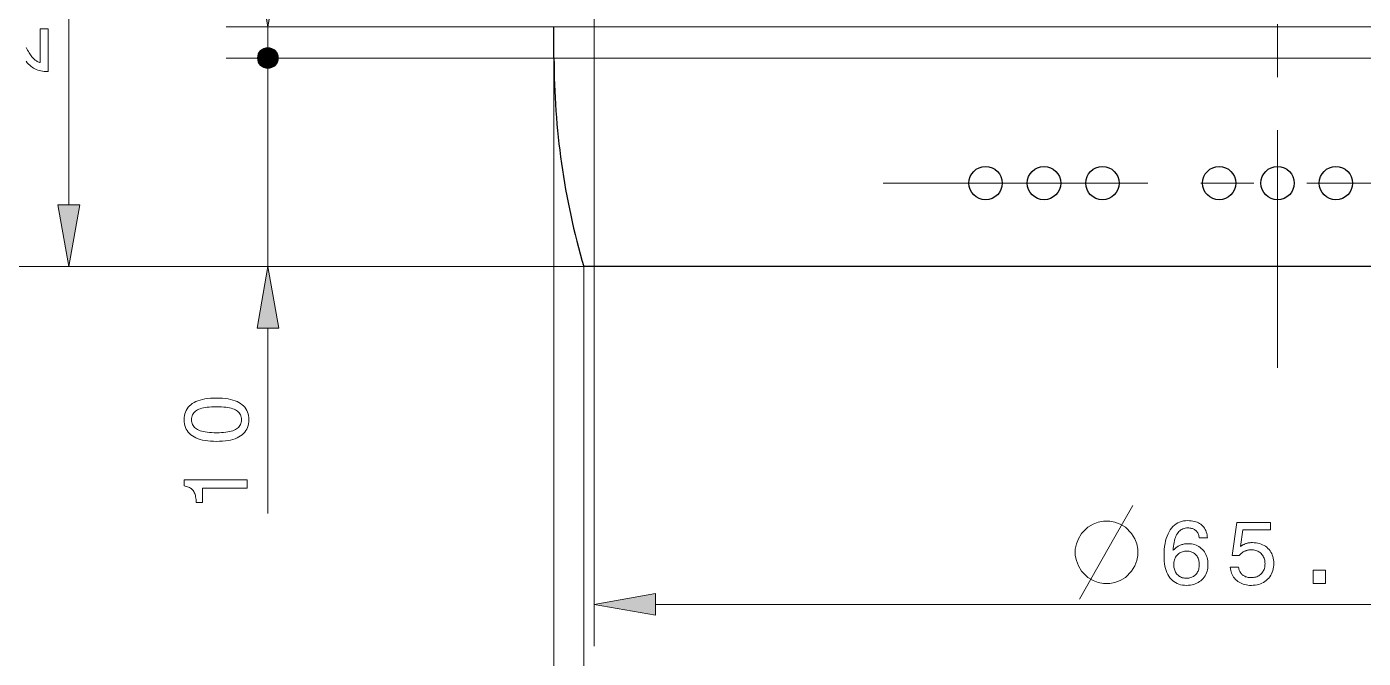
# Model space of a CAD drawing. Extents: x 5 to 409, y 5 to 583.
# Drawn here: x 72.7 to 136.8, y 173.8 to 204.1 of the extents above; entities that cross this region are included whole.
import ezdxf

# ---------------------------------------------------------------- set-up
doc = ezdxf.new("R2010")
doc.units = 0
doc.linetypes.add('CENTERX2', pattern=[20.32, 12.7, -2.54, 2.54, -2.54])
for name, color, linetype, lineweight in [('CENTERLINE', 4, 'CENTERX2', 25), ('DETAIL', 3, 'Continuous', 25), ('DIMENSIONS', 2, 'Continuous', 25), ('OUTLINE', 7, 'Continuous', 70)]:
    doc.layers.add(name, color=color, linetype=linetype, lineweight=lineweight)

msp = doc.modelspace()

# ---------------------------------------------------------------- linework, layer by layer
at = {"layer": 'CENTERLINE', "lineweight": 13}
for p, q in [((132.697, 442.944), (132.697, 187.704)), ((113.78, 196.557), (151.14, 196.557))]:
    msp.add_line(p, q, dxfattribs=at)
at = {"layer": 'DETAIL', "lineweight": 13}
for p, q in [((163.15, 204.057), (97.997, 204.057)), ((163.15, 202.557), (97.997, 202.557))]:
    msp.add_line(p, q, dxfattribs=at)
at = {"layer": 'DIMENSIONS', "lineweight": 13}
for p, q in [((99.92, 214.452), (99.92, 174.354)), ((97.997, 202.557), (97.997, 157.098)), ((99.422, 192.557), (52.984, 192.557)), ((99.422, 192.557), (62.055, 192.557)), ((99.422, 192.557), (72.733, 192.557)), ((99.422, 192.557), (99.422, 164.943)), ((102.874, 176.354), (162.52, 176.354))]:
    msp.add_line(p, q, dxfattribs=at)
at = {"layer": 'DIMENSIONS', "lineweight": 13, "ltscale": 0.452279}
msp.add_line((74.733, 195.512), (74.733, 213.603), dxfattribs=at)
at = {"layer": 'DIMENSIONS', "lineweight": 13, "ltscale": 0.392981}
for p, q in [((97.997, 204.057), (82.278, 204.057)), ((97.997, 202.557), (82.278, 202.557)), ((97.997, 202.557), (82.278, 202.557))]:
    msp.add_line(p, q, dxfattribs=at)
at = {"layer": 'DIMENSIONS', "lineweight": 13, "ltscale": 0.025}
msp.add_line((84.278, 203.057), (84.278, 204.057), dxfattribs=at)
at = {"layer": 'DIMENSIONS', "lineweight": 13, "ltscale": 0.2375}
msp.add_line((84.278, 192.557), (84.278, 202.057), dxfattribs=at)
at = {"layer": 'DIMENSIONS', "lineweight": 13, "ltscale": 0.428606}
msp.add_line((99.422, 192.557), (82.278, 192.557), dxfattribs=at)
at = {"layer": 'DIMENSIONS', "lineweight": 13, "ltscale": 0.222181}
msp.add_line((84.278, 180.716), (84.278, 189.603), dxfattribs=at)
at = {"layer": 'DIMENSIONS', "lineweight": 13}
for points in [[(83.757, 207.012), (84.278, 204.057), (84.799, 207.012)], [(74.212, 195.512), (74.733, 192.557), (75.254, 195.512)], [(84.799, 189.603), (84.278, 192.557), (83.757, 189.603)], [(81.815, 184.173), (81.666, 184.176), (81.525, 184.184), (81.391, 184.197), (81.264, 184.215), (81.145, 184.239), (81.033, 184.269), (80.928, 184.303), (80.83, 184.343), (80.74, 184.388), (80.657, 184.439), (80.581, 184.494), (80.514, 184.555), (80.454, 184.62), (80.402, 184.69), (80.359, 184.765), (80.323, 184.845), (80.295, 184.929), (80.275, 185.019), (80.263, 185.113), (80.259, 185.212), (80.263, 185.312), (80.275, 185.407), (80.295, 185.497), (80.322, 185.582), (80.358, 185.662), (80.401, 185.737), (80.452, 185.807), (80.511, 185.872), (80.579, 185.932), (80.653, 185.987), (80.736, 186.037), (80.826, 186.082), (80.924, 186.121), (81.029, 186.155), (81.141, 186.184), (81.261, 186.208), (81.388, 186.226), (81.523, 186.239), (81.665, 186.247), (81.815, 186.25), (81.964, 186.247), (82.106, 186.239), (82.241, 186.226), (82.368, 186.208), (82.487, 186.184), (82.599, 186.155), (82.704, 186.121), (82.801, 186.082), (82.89, 186.037), (82.972, 185.987), (83.047, 185.932), (83.114, 185.872), (83.172, 185.807), (83.223, 185.737), (83.267, 185.662), (83.302, 185.582), (83.329, 185.497), (83.349, 185.407), (83.361, 185.312), (83.365, 185.212), (83.361, 185.113), (83.349, 185.019), (83.329, 184.929), (83.302, 184.845), (83.266, 184.765), (83.223, 184.69), (83.171, 184.62), (83.112, 184.555), (83.045, 184.494), (82.97, 184.439), (82.888, 184.388), (82.798, 184.343), (82.701, 184.303), (82.596, 184.269), (82.484, 184.239), (82.365, 184.215), (82.239, 184.197), (82.105, 184.184), (81.964, 184.176)], [(81.815, 184.586), (81.936, 184.588), (82.05, 184.592), (82.157, 184.6), (82.258, 184.611), (82.352, 184.624), (82.439, 184.641), (82.52, 184.661), (82.594, 184.683), (82.662, 184.709), (82.723, 184.738), (82.777, 184.77), (82.826, 184.806), (82.869, 184.844), (82.907, 184.887), (82.938, 184.932), (82.964, 184.982), (82.985, 185.034), (82.999, 185.09), (83.008, 185.15), (83.01, 185.212), (83.008, 185.276), (82.999, 185.335), (82.985, 185.391), (82.965, 185.444), (82.939, 185.493), (82.908, 185.539), (82.871, 185.581), (82.828, 185.619), (82.78, 185.654), (82.726, 185.686), (82.665, 185.714), (82.598, 185.739), (82.524, 185.761), (82.443, 185.781), (82.356, 185.797), (82.261, 185.81), (82.16, 185.821), (82.052, 185.828), (81.937, 185.833), (81.815, 185.834), (81.693, 185.833), (81.577, 185.828), (81.469, 185.821), (81.367, 185.81), (81.273, 185.797), (81.185, 185.781), (81.104, 185.761), (81.03, 185.739), (80.963, 185.714), (80.902, 185.686), (80.848, 185.654), (80.8, 185.619), (80.757, 185.581), (80.72, 185.539), (80.689, 185.493), (80.663, 185.444), (80.643, 185.391), (80.629, 185.335), (80.62, 185.276), (80.618, 185.212), (80.62, 185.15), (80.629, 185.09), (80.643, 185.034), (80.664, 184.982), (80.69, 184.932), (80.721, 184.887), (80.759, 184.844), (80.802, 184.806), (80.851, 184.77), (80.905, 184.738), (80.966, 184.709), (81.034, 184.683), (81.108, 184.661), (81.189, 184.641), (81.277, 184.624), (81.371, 184.611), (81.472, 184.6), (81.58, 184.592), (81.694, 184.588)], [(83.278, 181.938), (81.145, 181.938), (81.145, 181.238), (80.839, 181.238), (80.836, 181.314), (80.831, 181.385), (80.823, 181.452), (80.813, 181.515), (80.8, 181.575), (80.785, 181.63), (80.767, 181.681), (80.746, 181.729), (80.723, 181.772), (80.697, 181.812), (80.668, 181.848), (80.636, 181.881), (80.6, 181.911), (80.561, 181.938), (80.519, 181.962), (80.474, 181.983), (80.425, 182.001), (80.373, 182.016), (80.318, 182.028), (80.259, 182.037), (80.259, 182.33), (83.278, 182.33)], [(124.649, 180.354), (124.349, 180.354), (124.099, 180.304), (123.849, 180.204), (123.599, 180.054), (123.299, 179.754), (123.149, 179.504), (123.049, 179.254), (122.999, 179.004), (122.999, 178.704), (123.049, 178.454), (123.149, 178.204), (123.299, 177.954), (123.599, 177.654), (123.849, 177.504), (124.099, 177.404), (124.349, 177.354), (124.649, 177.354), (124.899, 177.404), (125.149, 177.504), (125.399, 177.654), (125.699, 177.954), (125.849, 178.204), (125.949, 178.454), (125.999, 178.704), (125.999, 179.004), (125.949, 179.254), (125.849, 179.504), (125.699, 179.754), (125.399, 180.054), (125.149, 180.204), (124.899, 180.304)], [(129.335, 179.543), (128.938, 179.543), (128.933, 179.588), (128.924, 179.632), (128.914, 179.673), (128.901, 179.712), (128.886, 179.749), (128.869, 179.784), (128.849, 179.816), (128.827, 179.846), (128.803, 179.874), (128.776, 179.9), (128.747, 179.923), (128.716, 179.944), (128.683, 179.963), (128.648, 179.979), (128.611, 179.992), (128.572, 180.004), (128.531, 180.012), (128.487, 180.018), (128.442, 180.022), (128.394, 180.023), (128.33, 180.021), (128.269, 180.012), (128.211, 179.999), (128.156, 179.98), (128.104, 179.956), (128.055, 179.926), (128.009, 179.891), (127.967, 179.851), (127.927, 179.805), (127.891, 179.753), (127.857, 179.697), (127.826, 179.634), (127.799, 179.566), (127.774, 179.493), (127.752, 179.414), (127.733, 179.329), (127.717, 179.239), (127.704, 179.144), (127.693, 179.042), (127.686, 178.935), (127.712, 178.967), (127.739, 178.997), (127.767, 179.026), (127.796, 179.053), (127.827, 179.078), (127.858, 179.102), (127.891, 179.124), (127.924, 179.145), (127.959, 179.164), (127.995, 179.182), (128.032, 179.198), (128.07, 179.212), (128.108, 179.225), (128.148, 179.236), (128.188, 179.245), (128.229, 179.253), (128.271, 179.259), (128.314, 179.263), (128.358, 179.266), (128.403, 179.266), (128.486, 179.264), (128.567, 179.255), (128.644, 179.242), (128.718, 179.223), (128.789, 179.198), (128.856, 179.168), (128.921, 179.133), (128.982, 179.092), (129.04, 179.045), (129.094, 178.993), (129.145, 178.937), (129.19, 178.877), (129.23, 178.814), (129.264, 178.747), (129.294, 178.677), (129.317, 178.603), (129.336, 178.526), (129.349, 178.445), (129.357, 178.361), (129.36, 178.273), (129.357, 178.186), (129.349, 178.101), (129.335, 178.02), (129.315, 177.943), (129.29, 177.868), (129.259, 177.797), (129.222, 177.73), (129.18, 177.666), (129.132, 177.605), (129.079, 177.547), (129.021, 177.494), (128.959, 177.447), (128.894, 177.405), (128.826, 177.368), (128.754, 177.338), (128.678, 177.312), (128.599, 177.293), (128.517, 177.279), (128.431, 177.271), (128.342, 177.268), (128.239, 177.271), (128.141, 177.282), (128.048, 177.301), (127.96, 177.326), (127.876, 177.359), (127.798, 177.399), (127.725, 177.447), (127.656, 177.501), (127.593, 177.563), (127.534, 177.633), (127.481, 177.709), (127.433, 177.791), (127.391, 177.88), (127.355, 177.976), (127.324, 178.078), (127.299, 178.186), (127.279, 178.301), (127.265, 178.423), (127.257, 178.55), (127.254, 178.685), (127.257, 178.842), (127.266, 178.992), (127.281, 179.135), (127.302, 179.271), (127.328, 179.399), (127.361, 179.52), (127.4, 179.634), (127.445, 179.74), (127.496, 179.84), (127.552, 179.932), (127.614, 180.015), (127.681, 180.091), (127.753, 180.157), (127.829, 180.214), (127.91, 180.263), (127.996, 180.303), (128.087, 180.333), (128.183, 180.356), (128.283, 180.369), (128.388, 180.373), (128.472, 180.371), (128.552, 180.365), (128.629, 180.354), (128.702, 180.338), (128.771, 180.319), (128.837, 180.295), (128.899, 180.267), (128.957, 180.234), (129.012, 180.197), (129.064, 180.156), (129.111, 180.111), (129.154, 180.062), (129.192, 180.01), (129.226, 179.954), (129.255, 179.894), (129.28, 179.831), (129.301, 179.764), (129.316, 179.694), (129.328, 179.62)], [(130.427, 178.136), (130.827, 178.136), (130.836, 178.091), (130.847, 178.047), (130.86, 178.005), (130.876, 177.966), (130.894, 177.928), (130.915, 177.892), (130.938, 177.859), (130.964, 177.827), (130.992, 177.798), (131.022, 177.771), (131.055, 177.746), (131.09, 177.723), (131.126, 177.703), (131.164, 177.686), (131.203, 177.672), (131.245, 177.66), (131.288, 177.651), (131.333, 177.644), (131.38, 177.64), (131.428, 177.639), (131.487, 177.641), (131.544, 177.646), (131.598, 177.655), (131.65, 177.668), (131.7, 177.685), (131.747, 177.705), (131.792, 177.729), (131.835, 177.756), (131.875, 177.787), (131.913, 177.822), (131.948, 177.86), (131.979, 177.9), (132.007, 177.943), (132.03, 177.988), (132.051, 178.035), (132.067, 178.084), (132.08, 178.136), (132.089, 178.19), (132.095, 178.246), (132.096, 178.305), (132.095, 178.365), (132.089, 178.422), (132.08, 178.477), (132.067, 178.53), (132.051, 178.58), (132.031, 178.627), (132.008, 178.672), (131.98, 178.715), (131.95, 178.755), (131.915, 178.792), (131.878, 178.827), (131.838, 178.857), (131.795, 178.885), (131.75, 178.908), (131.703, 178.928), (131.653, 178.944), (131.6, 178.957), (131.545, 178.966), (131.488, 178.972), (131.428, 178.973), (131.393, 178.973), (131.359, 178.971), (131.326, 178.967), (131.293, 178.962), (131.261, 178.956), (131.229, 178.948), (131.198, 178.939), (131.168, 178.929), (131.138, 178.917), (131.109, 178.904), (131.08, 178.889), (131.052, 178.873), (131.025, 178.856), (130.999, 178.837), (130.974, 178.817), (130.949, 178.796), (130.925, 178.773), (130.901, 178.749), (130.879, 178.724), (130.857, 178.697), (130.513, 178.697), (130.749, 180.287), (132.352, 180.287), (132.352, 179.933), (131.038, 179.933), (130.918, 179.125), (130.94, 179.144), (130.963, 179.161), (130.986, 179.178), (131.01, 179.194), (131.035, 179.209), (131.061, 179.223), (131.088, 179.236), (131.115, 179.248), (131.143, 179.259), (131.172, 179.27), (131.202, 179.279), (131.232, 179.287), (131.262, 179.295), (131.293, 179.301), (131.325, 179.307), (131.357, 179.311), (131.39, 179.315), (131.423, 179.317), (131.457, 179.319), (131.491, 179.319), (131.582, 179.316), (131.669, 179.308), (131.752, 179.294), (131.832, 179.275), (131.908, 179.251), (131.981, 179.22), (132.049, 179.185), (132.115, 179.144), (132.176, 179.097), (132.235, 179.045), (132.288, 178.989), (132.336, 178.929), (132.378, 178.865), (132.415, 178.798), (132.446, 178.728), (132.471, 178.655), (132.491, 178.578), (132.505, 178.497), (132.513, 178.413), (132.516, 178.326), (132.513, 178.233), (132.504, 178.144), (132.489, 178.059), (132.468, 177.977), (132.441, 177.899), (132.409, 177.824), (132.37, 177.753), (132.325, 177.685), (132.274, 177.621), (132.218, 177.561), (132.156, 177.505), (132.091, 177.455), (132.022, 177.411), (131.95, 177.373), (131.874, 177.341), (131.795, 177.315), (131.712, 177.294), (131.625, 177.28), (131.535, 177.271), (131.441, 177.268), (131.358, 177.27), (131.277, 177.277), (131.2, 177.289), (131.125, 177.306), (131.053, 177.328), (130.984, 177.354), (130.918, 177.385), (130.855, 177.421), (130.795, 177.462), (130.738, 177.507), (130.684, 177.556), (130.636, 177.609), (130.592, 177.664), (130.554, 177.723), (130.52, 177.784), (130.492, 177.849), (130.468, 177.916), (130.449, 177.986), (130.436, 178.06)], [(128.943, 178.269), (128.941, 178.327), (128.936, 178.382), (128.928, 178.434), (128.917, 178.485), (128.902, 178.533), (128.884, 178.578), (128.863, 178.622), (128.839, 178.663), (128.811, 178.701), (128.78, 178.737), (128.747, 178.77), (128.711, 178.8), (128.674, 178.826), (128.634, 178.849), (128.593, 178.868), (128.549, 178.884), (128.503, 178.896), (128.456, 178.905), (128.406, 178.91), (128.354, 178.912), (128.297, 178.91), (128.241, 178.905), (128.189, 178.897), (128.139, 178.885), (128.091, 178.869), (128.046, 178.85), (128.004, 178.828), (127.964, 178.802), (127.926, 178.772), (127.892, 178.739), (127.86, 178.703), (127.831, 178.665), (127.806, 178.624), (127.784, 178.58), (127.766, 178.534), (127.751, 178.486), (127.739, 178.434), (127.731, 178.38), (127.726, 178.324), (127.724, 178.265), (127.726, 178.206), (127.731, 178.149), (127.739, 178.095), (127.751, 178.044), (127.765, 177.995), (127.784, 177.948), (127.805, 177.904), (127.83, 177.862), (127.858, 177.823), (127.89, 177.786), (127.924, 177.753), (127.96, 177.723), (127.999, 177.696), (128.041, 177.673), (128.084, 177.654), (128.13, 177.638), (128.179, 177.625), (128.229, 177.616), (128.282, 177.611), (128.338, 177.609), (128.39, 177.611), (128.441, 177.617), (128.49, 177.626), (128.537, 177.639), (128.582, 177.655), (128.625, 177.675), (128.665, 177.699), (128.704, 177.726), (128.74, 177.757), (128.775, 177.792), (128.807, 177.829), (128.835, 177.869), (128.86, 177.911), (128.882, 177.956), (128.901, 178.002), (128.916, 178.051), (128.927, 178.102), (128.936, 178.156), (128.941, 178.211)], [(134.397, 177.354), (134.397, 177.997), (134.993, 177.997), (134.993, 177.354)], [(102.874, 176.875), (99.92, 176.354), (102.874, 175.833)]]:
    msp.add_lwpolyline(points, close=True, dxfattribs=at)
for points in [[(72.683, 203.062), (72.72, 202.992), (72.757, 202.926), (72.793, 202.864), (72.828, 202.806), (72.862, 202.752), (72.896, 202.702), (72.928, 202.657), (72.961, 202.615), (72.992, 202.578), (73.023, 202.544), (73.053, 202.514), (73.085, 202.486), (73.117, 202.46), (73.15, 202.436), (73.183, 202.414), (73.218, 202.394), (73.253, 202.376), (73.288, 202.361), (73.325, 202.348), (73.362, 202.337), (73.362, 203.964), (73.733, 203.964), (73.733, 201.904), (73.72, 201.904), (73.633, 201.906), (73.548, 201.913), (73.467, 201.923), (73.388, 201.937), (73.312, 201.956), (73.239, 201.979), (73.17, 202.006), (73.103, 202.037), (73.038, 202.072), (72.977, 202.111), (72.918, 202.156), (72.858, 202.207), (72.799, 202.265), (72.74, 202.33), (72.68, 202.401)], [(123.199, 176.604), (124.899, 179.604), (125.749, 181.104)]]:
    msp.add_lwpolyline(points, dxfattribs=at)
at = {"layer": 'DIMENSIONS', "lineweight": 13, "const_width": 0.5}
for points in [[(84.528, 202.557, 1), (84.028, 202.557)], [(84.528, 202.557, 1), (84.028, 202.557)], [(84.028, 202.557, 1), (84.528, 202.557)], [(84.028, 202.557, 1), (84.528, 202.557)]]:
    msp.add_lwpolyline(points, format="xyb", dxfattribs=at)
at = {"layer": 'DIMENSIONS', "lineweight": 13}
msp.add_circle((84.278, 202.557), 0.5, dxfattribs=at)
msp.add_circle((84.278, 202.557), 0.5, dxfattribs=at)
for points in [[(83.757, 207.012), (84.278, 204.057), (83.757, 207.012), (84.799, 207.012)], [(74.212, 195.512), (74.733, 192.557), (74.212, 195.512), (75.254, 195.512)], [(84.799, 189.603), (84.278, 192.557), (84.799, 189.603), (83.757, 189.603)], [(102.874, 176.875), (99.92, 176.354), (102.874, 176.875), (102.874, 175.833)]]:
    msp.add_solid(points, dxfattribs=at)
at = {"layer": 'OUTLINE', "lineweight": 30, "ltscale": 0.0375}
msp.add_line((97.997, 202.557), (97.997, 204.057), dxfattribs=at)
at = {"layer": 'OUTLINE', "lineweight": 30}
msp.add_line((165.972, 192.557), (99.422, 192.557), dxfattribs=at)
for centre in [(118.697, 196.557), (121.497, 196.557), (124.297, 196.557), (129.897, 196.557), (132.697, 196.557), (135.497, 196.557)]:
    msp.add_circle(centre, 0.8, dxfattribs=at)
msp.add_arc((133.798, 202.557), 35.8, 180.00002, 196.22008, dxfattribs=at)

doc.saveas('drawing.dxf')
